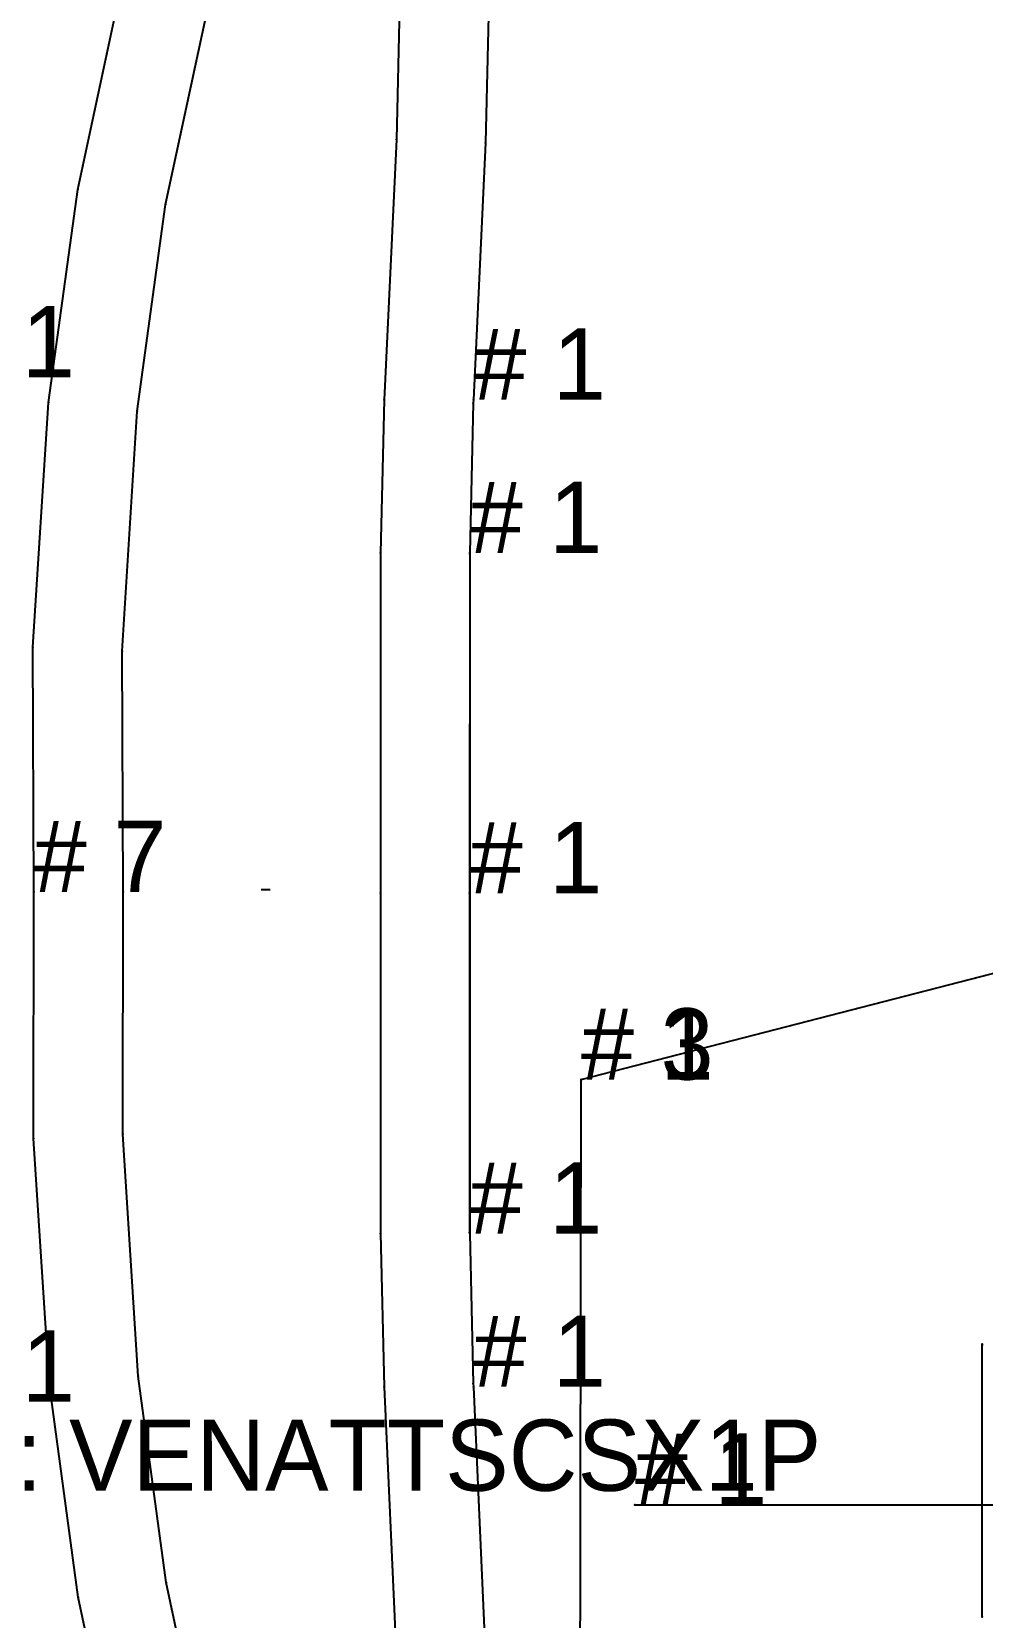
# Model space of a CAD drawing. Extents: x -10 to 11547, y -349 to 304.
# Drawn here: x 6403.1 to 6509.7, y -81.7 to 96.3 of the extents above; entities that cross this region are included whole.
import ezdxf

# ---------------------------------------------------------------- set-up
doc = ezdxf.new("R2010")
doc.units = 0

# ---------------------------------------------------------------- blocks, each defined once
blk = doc.blocks.new('VENATTSCSX1P-S_38')
at = {"layer": '1'}
blk.add_text('Piece Name: VENATTSCSX1P', height=8, dxfattribs=at).set_placement((-48.8, -104.5))
blk = doc.blocks.new('VENATTSCSX1P-S_40')
at = {"layer": '1'}
blk.add_text('Piece Name: VENATTSCSX1P', height=8, dxfattribs=at).set_placement((-48.8, -104.5))
blk = doc.blocks.new('VENATTSCSX1P-S_42')
at = {"layer": '1'}
for s, p in [('# 1', (1.2, 20.4999)), ('# 1', (1.1999, -94.5)), ('Piece Name: VENATTSCSX1P', (-48.8, -104.5))]:
    blk.add_text(s, height=8, dxfattribs=at).set_placement(p)
at = {"layer": '14'}
for p in [(1.2, 20.5), (1.2, -94.5)]:
    blk.add_text('# 1', height=8, dxfattribs=at).set_placement(p)
at = {"layer": '2'}
for p in [(1.2, 20.5), (1.2, 20.4999), (1.1999, -94.5), (1.2, -94.5)]:
    blk.add_text('# 1', height=8, dxfattribs=at).set_placement(p)
blk = doc.blocks.new('VENATTSCSX1P-S_44')
at = {"layer": '1'}
blk.add_text('Piece Name: VENATTSCSX1P', height=8, dxfattribs=at).set_placement((-48.8, -104.5))
blk = doc.blocks.new('VENATTSCSX1P-S_46')
at = {"layer": '1'}
blk.add_text('Piece Name: VENATTSCSX1P', height=8, dxfattribs=at).set_placement((-48.8, -104.5))
blk = doc.blocks.new('VENATTSCSX1P-S_48')
at = {"layer": '1'}
blk.add_text('Piece Name: VENATTSCSX1P', height=8, dxfattribs=at).set_placement((-48.8, -104.5))
blk = doc.blocks.new('VENATTSCSX1P-S_50')
at = {"layer": '1'}
blk.add_text('Piece Name: VENATTSCSX1P', height=8, dxfattribs=at).set_placement((-48.8, -104.5))
blk = doc.blocks.new('VENATTSCSX1P-S_52')
at = {"layer": '1'}
blk.add_text('Piece Name: VENATTSCSX1P', height=8, dxfattribs=at).set_placement((-48.8, -104.5))
blk = doc.blocks.new('VENATTSCSX1P-S_54')
at = {"layer": '1'}
blk.add_text('Piece Name: VENATTSCSX1P', height=8, dxfattribs=at).set_placement((-48.8, -104.5))
blk = doc.blocks.new('VENATTSCSX1P-S_56')
at = {"layer": '1'}
blk.add_text('Piece Name: VENATTSCSX1P', height=8, dxfattribs=at).set_placement((-48.8, -104.5))
blk = doc.blocks.new('VIRGOLACOLLO2P-S_38')
at = {"layer": '1'}
for points in [[(4.9, 111.2266), (4.2937, 84.2447), (2.9145, 55.4), (2.8937, 55.0139), (2.5017, 38.2), (2.5, 38.0836), (2.4999, -0.0002), (2.4999, -0.0002), (2.4999, -38.0839), (2.5017, -38.2), (2.8942, -55.0388), (2.9121, -55.4), (4.1951, -84.1901)], [(-36.4127, -102.5624), (-41.4184, -79.025), (-44.6531, -55.1684), (-46.4357, -27.5448), (-46.399, 0.1484), (-46.399, 0.1484), (-46.5041, 27.6334), (-44.7528, 55.071), (-41.4877, 78.9832), (-36.4072, 102.5917)]]:
    blk.add_lwpolyline(points, dxfattribs=at)
at = {"layer": '14'}
blk.add_lwpolyline([(-26.7, -100.2), (-31.573, -77.3528), (-34.7, -54.2), (-36.433, -27.0462), (-36.3952, 0.165), (-36.502, 27.1581), (-34.8, 54.1), (-31.6417, 77.3053), (-26.7, 100.2), (-24.0227, 109.3029), (-21, 118.3), (-15.3192, 133.6631), (-9.3, 148.9), (-7.6343, 142.6677), (-6.6, 136.3), (-5.5283, 123.7693), (-5.1, 111.2), (-5.7, 84.6), (-7.1, 55.4), (-7.5, 38.2), (-7.5, 0), (-7.5, -38.2), (-7.1, -55.4), (-5.8, -84.5)], dxfattribs=at)
at = {"layer": '2'}
for p in [(-5.7, 84.6), (4.2937, 84.2447), (-7.1, 55.4), (-44.7528, 55.071), (-34.8, 54.1), (2.8937, 55.0139), (-7.5, 38.2), (2.5, 38.0836), (-46.399, 0.1484), (-36.3952, 0.165), (-7.5, 0), (2.4999, -0.0002), (-7.5, -38.2), (2.4999, -38.0839), (-44.6531, -55.1684), (-34.7, -54.2), (2.8942, -55.0388), (-7.1, -55.4)]:
    blk.add_point(p, dxfattribs=at)
at = {"layer": '3'}
for p in [(-41.4877, 78.9832), (-31.6417, 77.3053), (2.9145, 55.4), (2.5017, 38.2), (-46.5041, 27.6334), (-36.502, 27.1581), (-46.399, 0.1484), (2.4999, -0.0002), (-46.4357, -27.5448), (-36.433, -27.0462), (2.5017, -38.2), (2.9121, -55.4), (-31.573, -77.3528), (-41.4184, -79.025)]:
    blk.add_point(p, dxfattribs=at)
at = {"layer": '4'}
for p in [(2.9145, 55.4, 10), (2.5017, 38.2, 10), (-46.399, 0.1484, 10), (2.4999, -0.0002, 10), (2.5017, -38.2, 10), (2.9121, -55.4, 10)]:
    blk.add_point(p, dxfattribs=at)
at = {"layer": '5'}
blk.add_line((-20.8874, 0.4239), (-19.8874, 0.4239), dxfattribs=at)
blk = doc.blocks.new('VIRGOLACOLLO2P-S_40')
at = {"layer": '1'}
for points in [[(4.9, 111.2266), (4.2937, 84.2447), (2.9145, 55.4), (2.8937, 55.0139), (2.5017, 38.2), (2.5, 38.0836), (2.4999, -0.0002), (2.4999, -0.0002), (2.4999, -38.0839), (2.5017, -38.2), (2.8942, -55.0388), (2.9121, -55.4), (4.1951, -84.1901)], [(-36.4127, -102.5624), (-41.4184, -79.025), (-44.6531, -55.1684), (-46.4357, -27.5448), (-46.399, 0.1484), (-46.399, 0.1484), (-46.5041, 27.6334), (-44.7528, 55.071), (-41.4877, 78.9832), (-36.4072, 102.5917)]]:
    blk.add_lwpolyline(points, dxfattribs=at)
at = {"layer": '14'}
blk.add_lwpolyline([(-26.7, -100.2), (-31.573, -77.3528), (-34.7, -54.2), (-36.433, -27.0462), (-36.3952, 0.165), (-36.502, 27.1581), (-34.8, 54.1), (-31.6417, 77.3053), (-26.7, 100.2), (-24.0227, 109.3029), (-21, 118.3), (-15.3192, 133.6631), (-9.3, 148.9), (-7.6343, 142.6677), (-6.6, 136.3), (-5.5283, 123.7693), (-5.1, 111.2), (-5.7, 84.6), (-7.1, 55.4), (-7.5, 38.2), (-7.5, 0), (-7.5, -38.2), (-7.1, -55.4), (-5.8, -84.5)], dxfattribs=at)
at = {"layer": '2'}
for p in [(-5.7, 84.6), (4.2937, 84.2447), (-7.1, 55.4), (-44.7528, 55.071), (-34.8, 54.1), (2.8937, 55.0139), (-7.5, 38.2), (2.5, 38.0836), (-46.399, 0.1484), (-36.3952, 0.165), (-7.5, 0), (2.4999, -0.0002), (-7.5, -38.2), (2.4999, -38.0839), (-44.6531, -55.1684), (-34.7, -54.2), (2.8942, -55.0388), (-7.1, -55.4)]:
    blk.add_point(p, dxfattribs=at)
at = {"layer": '3'}
for p in [(-41.4877, 78.9832), (-31.6417, 77.3053), (2.9145, 55.4), (2.5017, 38.2), (-46.5041, 27.6334), (-36.502, 27.1581), (-46.399, 0.1484), (2.4999, -0.0002), (-46.4357, -27.5448), (-36.433, -27.0462), (2.5017, -38.2), (2.9121, -55.4), (-31.573, -77.3528), (-41.4184, -79.025)]:
    blk.add_point(p, dxfattribs=at)
at = {"layer": '4'}
for p in [(2.9145, 55.4, 10), (2.5017, 38.2, 10), (-46.399, 0.1484, 10), (2.4999, -0.0002, 10), (2.5017, -38.2, 10), (2.9121, -55.4, 10)]:
    blk.add_point(p, dxfattribs=at)
at = {"layer": '5'}
blk.add_line((-20.8874, 0.4239), (-19.8874, 0.4239), dxfattribs=at)
blk = doc.blocks.new('VIRGOLACOLLO2P-S_42')
at = {"layer": '1'}
for points in [[(4.9, 111.227), (4.294, 84.245), (2.915, 55.4), (2.894, 55.014), (2.502, 38.2), (2.5, 38.084), (2.5, 0), (2.5, -0.0001), (2.5, -38.084), (2.502, -38.2), (2.894, -55.039), (2.912, -55.4), (4.195, -84.19)], [(-36.413, -102.562), (-41.418, -79.025), (-44.653, -55.168), (-46.436, -27.545), (-46.399, 0.149), (-46.399, 0.1491), (-46.504, 27.633), (-44.753, 55.071), (-41.488, 78.983), (-36.407, 102.592)]]:
    blk.add_lwpolyline(points, dxfattribs=at)
at = {"layer": '14'}
blk.add_lwpolyline([(-26.7, -100.2), (-31.573, -77.353), (-34.7, -54.2), (-36.433, -27.046), (-36.395, 0.165), (-36.502, 27.158), (-34.8, 54.1), (-31.642, 77.305), (-26.7, 100.2), (-24.023, 109.303), (-21, 118.3), (-15.319, 133.663), (-9.3, 148.9), (-7.634, 142.668), (-6.6, 136.3), (-5.528, 123.769), (-5.1, 111.2), (-5.7, 84.6), (-7.1, 55.4), (-7.5, 38.2), (-7.5, 0), (-7.5, -38.2), (-7.1, -55.4), (-5.8, -84.5)], dxfattribs=at)
at = {"layer": '2'}
for p in [(-5.7, 84.6), (4.294, 84.245), (-7.1, 55.4), (-44.753, 55.071), (-34.8, 54.1), (2.894, 55.014), (-7.5, 38.2), (2.5, 38.084), (-46.399, 0.149), (-36.395, 0.165), (-7.5, 0), (2.5, 0), (-7.5, -38.2), (2.5, -38.084), (-44.653, -55.168), (-34.7, -54.2), (2.894, -55.039), (-7.1, -55.4)]:
    blk.add_point(p, dxfattribs=at)
at = {"layer": '3'}
for p in [(-41.488, 78.983), (-31.642, 77.305), (2.915, 55.4), (2.502, 38.2), (-46.504, 27.633), (-36.502, 27.158), (-46.399, 0.1491), (2.5, -0.0001), (-46.436, -27.545), (-36.433, -27.046), (2.502, -38.2), (2.912, -55.4), (-31.573, -77.353), (-41.418, -79.025)]:
    blk.add_point(p, dxfattribs=at)
at = {"layer": '4'}
for p in [(2.915, 55.4, 10), (2.502, 38.2, 10), (-46.399, 0.1491, 10), (2.5, -0.0001, 10), (2.502, -38.2, 10), (2.912, -55.4, 10)]:
    blk.add_point(p, dxfattribs=at)
at = {"layer": '5'}
blk.add_line((-20.8874, 0.4239), (-19.8874, 0.4239), dxfattribs=at)
at = {"layer": '1'}
for s, p in [('# 1', (2.915, 55.4)), ('# 1', (2.502, 38.2)), ('# 7', (-46.399, 0.1491)), ('# 1', (2.5, -0.0001)), ('# 1', (2.502, -38.2)), ('# 1', (2.912, -55.4))]:
    blk.add_text(s, height=8, dxfattribs=at).set_placement(p)
at = {"layer": '3'}
for s, p in [('# 1', (2.915, 55.4)), ('# 1', (2.502, 38.2)), ('# 7', (-46.399, 0.1491)), ('# 1', (2.5, -0.0001)), ('# 1', (2.502, -38.2)), ('# 1', (2.912, -55.4))]:
    blk.add_text(s, height=8, dxfattribs=at).set_placement(p)
at = {"layer": '4'}
for s, p in [('# 1', (2.915, 55.4)), ('# 1', (2.502, 38.2)), ('# 7', (-46.399, 0.1491)), ('# 1', (2.5, -0.0001)), ('# 1', (2.502, -38.2)), ('# 1', (2.912, -55.4))]:
    blk.add_text(s, height=8, dxfattribs=at).set_placement(p)
blk = doc.blocks.new('VIRGOLACOLLO2P-S_44')
at = {"layer": '1'}
for points in [[(4.9, 111.2266), (4.2937, 84.2447), (2.9145, 55.4), (2.8937, 55.0139), (2.5017, 38.2), (2.5, 38.0836), (2.4999, -0.0002), (2.4999, -0.0002), (2.4999, -38.0839), (2.5017, -38.2), (2.8942, -55.0388), (2.9121, -55.4), (4.1951, -84.1901)], [(-36.4127, -102.5624), (-41.4184, -79.025), (-44.6531, -55.1684), (-46.4357, -27.5448), (-46.399, 0.1484), (-46.399, 0.1484), (-46.5041, 27.6334), (-44.7528, 55.071), (-41.4877, 78.9832), (-36.4072, 102.5917)]]:
    blk.add_lwpolyline(points, dxfattribs=at)
at = {"layer": '14'}
blk.add_lwpolyline([(-26.7, -100.2), (-31.573, -77.3528), (-34.7, -54.2), (-36.433, -27.0462), (-36.3952, 0.165), (-36.502, 27.1581), (-34.8, 54.1), (-31.6417, 77.3053), (-26.7, 100.2), (-24.0227, 109.3029), (-21, 118.3), (-15.3192, 133.6631), (-9.3, 148.9), (-7.6343, 142.6677), (-6.6, 136.3), (-5.5283, 123.7693), (-5.1, 111.2), (-5.7, 84.6), (-7.1, 55.4), (-7.5, 38.2), (-7.5, 0), (-7.5, -38.2), (-7.1, -55.4), (-5.8, -84.5)], dxfattribs=at)
at = {"layer": '2'}
for p in [(-5.7, 84.6), (4.2937, 84.2447), (-7.1, 55.4), (-44.7528, 55.071), (-34.8, 54.1), (2.8937, 55.0139), (-7.5, 38.2), (2.5, 38.0836), (-46.399, 0.1484), (-36.3952, 0.165), (-7.5, 0), (2.4999, -0.0002), (-7.5, -38.2), (2.4999, -38.0839), (-44.6531, -55.1684), (-34.7, -54.2), (2.8942, -55.0388), (-7.1, -55.4)]:
    blk.add_point(p, dxfattribs=at)
at = {"layer": '3'}
for p in [(-41.4877, 78.9832), (-31.6417, 77.3053), (2.9145, 55.4), (2.5017, 38.2), (-46.5041, 27.6334), (-36.502, 27.1581), (-46.399, 0.1484), (2.4999, -0.0002), (-46.4357, -27.5448), (-36.433, -27.0462), (2.5017, -38.2), (2.9121, -55.4), (-31.573, -77.3528), (-41.4184, -79.025)]:
    blk.add_point(p, dxfattribs=at)
at = {"layer": '4'}
for p in [(2.9145, 55.4, 10), (2.5017, 38.2, 10), (-46.399, 0.1484, 10), (2.4999, -0.0002, 10), (2.5017, -38.2, 10), (2.9121, -55.4, 10)]:
    blk.add_point(p, dxfattribs=at)
at = {"layer": '5'}
blk.add_line((-20.8874, 0.4239), (-19.8874, 0.4239), dxfattribs=at)
blk = doc.blocks.new('VIRGOLACOLLO2P-S_46')
at = {"layer": '1'}
for points in [[(4.9, 111.2266), (4.2937, 84.2447), (2.9145, 55.4), (2.8937, 55.0139), (2.5017, 38.2), (2.5, 38.0836), (2.4999, -0.0002), (2.4999, -0.0002), (2.4999, -38.0839), (2.5017, -38.2), (2.8942, -55.0388), (2.9121, -55.4), (4.1951, -84.1901)], [(-36.4127, -102.5624), (-41.4184, -79.025), (-44.6531, -55.1684), (-46.4357, -27.5448), (-46.399, 0.1484), (-46.399, 0.1484), (-46.5041, 27.6334), (-44.7528, 55.071), (-41.4877, 78.9832), (-36.4072, 102.5917)]]:
    blk.add_lwpolyline(points, dxfattribs=at)
at = {"layer": '14'}
blk.add_lwpolyline([(-26.7, -100.2), (-31.573, -77.3528), (-34.7, -54.2), (-36.433, -27.0462), (-36.3952, 0.165), (-36.502, 27.1581), (-34.8, 54.1), (-31.6417, 77.3053), (-26.7, 100.2), (-24.0227, 109.3029), (-21, 118.3), (-15.3192, 133.6631), (-9.3, 148.9), (-7.6343, 142.6677), (-6.6, 136.3), (-5.5283, 123.7693), (-5.1, 111.2), (-5.7, 84.6), (-7.1, 55.4), (-7.5, 38.2), (-7.5, 0), (-7.5, -38.2), (-7.1, -55.4), (-5.8, -84.5)], dxfattribs=at)
at = {"layer": '2'}
for p in [(-5.7, 84.6), (4.2937, 84.2447), (-7.1, 55.4), (-44.7528, 55.071), (-34.8, 54.1), (2.8937, 55.0139), (-7.5, 38.2), (2.5, 38.0836), (-46.399, 0.1484), (-36.3952, 0.165), (-7.5, 0), (2.4999, -0.0002), (-7.5, -38.2), (2.4999, -38.0839), (-44.6531, -55.1684), (-34.7, -54.2), (2.8942, -55.0388), (-7.1, -55.4)]:
    blk.add_point(p, dxfattribs=at)
at = {"layer": '3'}
for p in [(-41.4877, 78.9832), (-31.6417, 77.3053), (2.9145, 55.4), (2.5017, 38.2), (-46.5041, 27.6334), (-36.502, 27.1581), (-46.399, 0.1484), (2.4999, -0.0002), (-46.4357, -27.5448), (-36.433, -27.0462), (2.5017, -38.2), (2.9121, -55.4), (-31.573, -77.3528), (-41.4184, -79.025)]:
    blk.add_point(p, dxfattribs=at)
at = {"layer": '4'}
for p in [(2.9145, 55.4, 10), (2.5017, 38.2, 10), (-46.399, 0.1484, 10), (2.4999, -0.0002, 10), (2.5017, -38.2, 10), (2.9121, -55.4, 10)]:
    blk.add_point(p, dxfattribs=at)
at = {"layer": '5'}
blk.add_line((-20.8874, 0.4239), (-19.8874, 0.4239), dxfattribs=at)
blk = doc.blocks.new('VIRGOLACOLLO2P-S_48')
at = {"layer": '1'}
for points in [[(4.9, 111.2266), (4.2937, 84.2447), (2.9145, 55.4), (2.8937, 55.0139), (2.5017, 38.2), (2.5, 38.0836), (2.4999, -0.0002), (2.4999, -0.0002), (2.4999, -38.0839), (2.5017, -38.2), (2.8942, -55.0388), (2.9121, -55.4), (4.1951, -84.1901)], [(-36.4127, -102.5624), (-41.4184, -79.025), (-44.6531, -55.1684), (-46.4357, -27.5448), (-46.399, 0.1484), (-46.399, 0.1484), (-46.5041, 27.6334), (-44.7528, 55.071), (-41.4877, 78.9832), (-36.4072, 102.5917)]]:
    blk.add_lwpolyline(points, dxfattribs=at)
at = {"layer": '14'}
blk.add_lwpolyline([(-26.7, -100.2), (-31.573, -77.3528), (-34.7, -54.2), (-36.433, -27.0462), (-36.3952, 0.165), (-36.502, 27.1581), (-34.8, 54.1), (-31.6417, 77.3053), (-26.7, 100.2), (-24.0227, 109.3029), (-21, 118.3), (-15.3192, 133.6631), (-9.3, 148.9), (-7.6343, 142.6677), (-6.6, 136.3), (-5.5283, 123.7693), (-5.1, 111.2), (-5.7, 84.6), (-7.1, 55.4), (-7.5, 38.2), (-7.5, 0), (-7.5, -38.2), (-7.1, -55.4), (-5.8, -84.5)], dxfattribs=at)
at = {"layer": '2'}
for p in [(-5.7, 84.6), (4.2937, 84.2447), (-7.1, 55.4), (-44.7528, 55.071), (-34.8, 54.1), (2.8937, 55.0139), (-7.5, 38.2), (2.5, 38.0836), (-46.399, 0.1484), (-36.3952, 0.165), (-7.5, 0), (2.4999, -0.0002), (-7.5, -38.2), (2.4999, -38.0839), (-44.6531, -55.1684), (-34.7, -54.2), (2.8942, -55.0388), (-7.1, -55.4)]:
    blk.add_point(p, dxfattribs=at)
at = {"layer": '3'}
for p in [(-41.4877, 78.9832), (-31.6417, 77.3053), (2.9145, 55.4), (2.5017, 38.2), (-46.5041, 27.6334), (-36.502, 27.1581), (-46.399, 0.1484), (2.4999, -0.0002), (-46.4357, -27.5448), (-36.433, -27.0462), (2.5017, -38.2), (2.9121, -55.4), (-31.573, -77.3528), (-41.4184, -79.025)]:
    blk.add_point(p, dxfattribs=at)
at = {"layer": '4'}
for p in [(2.9145, 55.4, 10), (2.5017, 38.2, 10), (-46.399, 0.1484, 10), (2.4999, -0.0002, 10), (2.5017, -38.2, 10), (2.9121, -55.4, 10)]:
    blk.add_point(p, dxfattribs=at)
at = {"layer": '5'}
blk.add_line((-20.8874, 0.4239), (-19.8874, 0.4239), dxfattribs=at)
blk = doc.blocks.new('VIRGOLACOLLO2P-S_50')
at = {"layer": '1'}
for points in [[(4.9, 111.2266), (4.2937, 84.2447), (2.9145, 55.4), (2.8937, 55.0139), (2.5017, 38.2), (2.5, 38.0836), (2.4999, -0.0002), (2.4999, -0.0002), (2.4999, -38.0839), (2.5017, -38.2), (2.8942, -55.0388), (2.9121, -55.4), (4.1951, -84.1901)], [(-36.4127, -102.5624), (-41.4184, -79.025), (-44.6531, -55.1684), (-46.4357, -27.5448), (-46.399, 0.1484), (-46.399, 0.1484), (-46.5041, 27.6334), (-44.7528, 55.071), (-41.4877, 78.9832), (-36.4072, 102.5917)]]:
    blk.add_lwpolyline(points, dxfattribs=at)
at = {"layer": '14'}
blk.add_lwpolyline([(-26.7, -100.2), (-31.573, -77.3528), (-34.7, -54.2), (-36.433, -27.0462), (-36.3952, 0.165), (-36.502, 27.1581), (-34.8, 54.1), (-31.6417, 77.3053), (-26.7, 100.2), (-24.0227, 109.3029), (-21, 118.3), (-15.3192, 133.6631), (-9.3, 148.9), (-7.6343, 142.6677), (-6.6, 136.3), (-5.5283, 123.7693), (-5.1, 111.2), (-5.7, 84.6), (-7.1, 55.4), (-7.5, 38.2), (-7.5, 0), (-7.5, -38.2), (-7.1, -55.4), (-5.8, -84.5)], dxfattribs=at)
at = {"layer": '2'}
for p in [(-5.7, 84.6), (4.2937, 84.2447), (-7.1, 55.4), (-44.7528, 55.071), (-34.8, 54.1), (2.8937, 55.0139), (-7.5, 38.2), (2.5, 38.0836), (-46.399, 0.1484), (-36.3952, 0.165), (-7.5, 0), (2.4999, -0.0002), (-7.5, -38.2), (2.4999, -38.0839), (-44.6531, -55.1684), (-34.7, -54.2), (2.8942, -55.0388), (-7.1, -55.4)]:
    blk.add_point(p, dxfattribs=at)
at = {"layer": '3'}
for p in [(-41.4877, 78.9832), (-31.6417, 77.3053), (2.9145, 55.4), (2.5017, 38.2), (-46.5041, 27.6334), (-36.502, 27.1581), (-46.399, 0.1484), (2.4999, -0.0002), (-46.4357, -27.5448), (-36.433, -27.0462), (2.5017, -38.2), (2.9121, -55.4), (-31.573, -77.3528), (-41.4184, -79.025)]:
    blk.add_point(p, dxfattribs=at)
at = {"layer": '4'}
for p in [(2.9145, 55.4, 10), (2.5017, 38.2, 10), (-46.399, 0.1484, 10), (2.4999, -0.0002, 10), (2.5017, -38.2, 10), (2.9121, -55.4, 10)]:
    blk.add_point(p, dxfattribs=at)
at = {"layer": '5'}
blk.add_line((-20.8874, 0.4239), (-19.8874, 0.4239), dxfattribs=at)
blk = doc.blocks.new('VIRGOLACOLLO2P-S_52')
at = {"layer": '1'}
for points in [[(4.9, 111.2266), (4.2937, 84.2447), (2.9145, 55.4), (2.8937, 55.0139), (2.5017, 38.2), (2.5, 38.0836), (2.4999, -0.0002), (2.4999, -0.0002), (2.4999, -38.0839), (2.5017, -38.2), (2.8942, -55.0388), (2.9121, -55.4), (4.1951, -84.1901)], [(-36.4127, -102.5624), (-41.4184, -79.025), (-44.6531, -55.1684), (-46.4357, -27.5448), (-46.399, 0.1484), (-46.399, 0.1484), (-46.5041, 27.6334), (-44.7528, 55.071), (-41.4877, 78.9832), (-36.4072, 102.5917)]]:
    blk.add_lwpolyline(points, dxfattribs=at)
at = {"layer": '14'}
blk.add_lwpolyline([(-26.7, -100.2), (-31.573, -77.3528), (-34.7, -54.2), (-36.433, -27.0462), (-36.3952, 0.165), (-36.502, 27.1581), (-34.8, 54.1), (-31.6417, 77.3053), (-26.7, 100.2), (-24.0227, 109.3029), (-21, 118.3), (-15.3192, 133.6631), (-9.3, 148.9), (-7.6343, 142.6677), (-6.6, 136.3), (-5.5283, 123.7693), (-5.1, 111.2), (-5.7, 84.6), (-7.1, 55.4), (-7.5, 38.2), (-7.5, 0), (-7.5, -38.2), (-7.1, -55.4), (-5.8, -84.5)], dxfattribs=at)
at = {"layer": '2'}
for p in [(-5.7, 84.6), (4.2937, 84.2447), (-7.1, 55.4), (-44.7528, 55.071), (-34.8, 54.1), (2.8937, 55.0139), (-7.5, 38.2), (2.5, 38.0836), (-46.399, 0.1484), (-36.3952, 0.165), (-7.5, 0), (2.4999, -0.0002), (-7.5, -38.2), (2.4999, -38.0839), (-44.6531, -55.1684), (-34.7, -54.2), (2.8942, -55.0388), (-7.1, -55.4)]:
    blk.add_point(p, dxfattribs=at)
at = {"layer": '3'}
for p in [(-41.4877, 78.9832), (-31.6417, 77.3053), (2.9145, 55.4), (2.5017, 38.2), (-46.5041, 27.6334), (-36.502, 27.1581), (-46.399, 0.1484), (2.4999, -0.0002), (-46.4357, -27.5448), (-36.433, -27.0462), (2.5017, -38.2), (2.9121, -55.4), (-31.573, -77.3528), (-41.4184, -79.025)]:
    blk.add_point(p, dxfattribs=at)
at = {"layer": '4'}
for p in [(2.9145, 55.4, 10), (2.5017, 38.2, 10), (-46.399, 0.1484, 10), (2.4999, -0.0002, 10), (2.5017, -38.2, 10), (2.9121, -55.4, 10)]:
    blk.add_point(p, dxfattribs=at)
at = {"layer": '5'}
blk.add_line((-20.8874, 0.4239), (-19.8874, 0.4239), dxfattribs=at)
blk = doc.blocks.new('VIRGOLACOLLO2P-S_54')
at = {"layer": '1'}
for points in [[(4.9, 111.2266), (4.2937, 84.2447), (2.9145, 55.4), (2.8937, 55.0139), (2.5017, 38.2), (2.5, 38.0836), (2.4999, -0.0002), (2.4999, -0.0002), (2.4999, -38.0839), (2.5017, -38.2), (2.8942, -55.0388), (2.9121, -55.4), (4.1951, -84.1901)], [(-36.4127, -102.5624), (-41.4184, -79.025), (-44.6531, -55.1684), (-46.4357, -27.5448), (-46.399, 0.1484), (-46.399, 0.1484), (-46.5041, 27.6334), (-44.7528, 55.071), (-41.4877, 78.9832), (-36.4072, 102.5917)]]:
    blk.add_lwpolyline(points, dxfattribs=at)
at = {"layer": '14'}
blk.add_lwpolyline([(-26.7, -100.2), (-31.573, -77.3528), (-34.7, -54.2), (-36.433, -27.0462), (-36.3952, 0.165), (-36.502, 27.1581), (-34.8, 54.1), (-31.6417, 77.3053), (-26.7, 100.2), (-24.0227, 109.3029), (-21, 118.3), (-15.3192, 133.6631), (-9.3, 148.9), (-7.6343, 142.6677), (-6.6, 136.3), (-5.5283, 123.7693), (-5.1, 111.2), (-5.7, 84.6), (-7.1, 55.4), (-7.5, 38.2), (-7.5, 0), (-7.5, -38.2), (-7.1, -55.4), (-5.8, -84.5)], dxfattribs=at)
at = {"layer": '2'}
for p in [(-5.7, 84.6), (4.2937, 84.2447), (-7.1, 55.4), (-44.7528, 55.071), (-34.8, 54.1), (2.8937, 55.0139), (-7.5, 38.2), (2.5, 38.0836), (-46.399, 0.1484), (-36.3952, 0.165), (-7.5, 0), (2.4999, -0.0002), (-7.5, -38.2), (2.4999, -38.0839), (-44.6531, -55.1684), (-34.7, -54.2), (2.8942, -55.0388), (-7.1, -55.4)]:
    blk.add_point(p, dxfattribs=at)
at = {"layer": '3'}
for p in [(-41.4877, 78.9832), (-31.6417, 77.3053), (2.9145, 55.4), (2.5017, 38.2), (-46.5041, 27.6334), (-36.502, 27.1581), (-46.399, 0.1484), (2.4999, -0.0002), (-46.4357, -27.5448), (-36.433, -27.0462), (2.5017, -38.2), (2.9121, -55.4), (-31.573, -77.3528), (-41.4184, -79.025)]:
    blk.add_point(p, dxfattribs=at)
at = {"layer": '4'}
for p in [(2.9145, 55.4, 10), (2.5017, 38.2, 10), (-46.399, 0.1484, 10), (2.4999, -0.0002, 10), (2.5017, -38.2, 10), (2.9121, -55.4, 10)]:
    blk.add_point(p, dxfattribs=at)
at = {"layer": '5'}
blk.add_line((-20.8874, 0.4239), (-19.8874, 0.4239), dxfattribs=at)
blk = doc.blocks.new('VIRGOLACOLLO2P-S_56')
at = {"layer": '1'}
for points in [[(4.9, 111.2266), (4.2937, 84.2447), (2.9145, 55.4), (2.8937, 55.0139), (2.5017, 38.2), (2.5, 38.0836), (2.4999, -0.0002), (2.4999, -0.0002), (2.4999, -38.0839), (2.5017, -38.2), (2.8942, -55.0388), (2.9121, -55.4), (4.1951, -84.1901)], [(-36.4127, -102.5624), (-41.4184, -79.025), (-44.6531, -55.1684), (-46.4357, -27.5448), (-46.399, 0.1484), (-46.399, 0.1484), (-46.5041, 27.6334), (-44.7528, 55.071), (-41.4877, 78.9832), (-36.4072, 102.5917)]]:
    blk.add_lwpolyline(points, dxfattribs=at)
at = {"layer": '14'}
blk.add_lwpolyline([(-26.7, -100.2), (-31.573, -77.3528), (-34.7, -54.2), (-36.433, -27.0462), (-36.3952, 0.165), (-36.502, 27.1581), (-34.8, 54.1), (-31.6417, 77.3053), (-26.7, 100.2), (-24.0227, 109.3029), (-21, 118.3), (-15.3192, 133.6631), (-9.3, 148.9), (-7.6343, 142.6677), (-6.6, 136.3), (-5.5283, 123.7693), (-5.1, 111.2), (-5.7, 84.6), (-7.1, 55.4), (-7.5, 38.2), (-7.5, 0), (-7.5, -38.2), (-7.1, -55.4), (-5.8, -84.5)], dxfattribs=at)
at = {"layer": '2'}
for p in [(-5.7, 84.6), (4.2937, 84.2447), (-7.1, 55.4), (-44.7528, 55.071), (-34.8, 54.1), (2.8937, 55.0139), (-7.5, 38.2), (2.5, 38.0836), (-46.399, 0.1484), (-36.3952, 0.165), (-7.5, 0), (2.4999, -0.0002), (-7.5, -38.2), (2.4999, -38.0839), (-44.6531, -55.1684), (-34.7, -54.2), (2.8942, -55.0388), (-7.1, -55.4)]:
    blk.add_point(p, dxfattribs=at)
at = {"layer": '3'}
for p in [(-41.4877, 78.9832), (-31.6417, 77.3053), (2.9145, 55.4), (2.5017, 38.2), (-46.5041, 27.6334), (-36.502, 27.1581), (-46.399, 0.1484), (2.4999, -0.0002), (-46.4357, -27.5448), (-36.433, -27.0462), (2.5017, -38.2), (2.9121, -55.4), (-31.573, -77.3528), (-41.4184, -79.025)]:
    blk.add_point(p, dxfattribs=at)
at = {"layer": '4'}
for p in [(2.9145, 55.4, 10), (2.5017, 38.2, 10), (-46.399, 0.1484, 10), (2.4999, -0.0002, 10), (2.5017, -38.2, 10), (2.9121, -55.4, 10)]:
    blk.add_point(p, dxfattribs=at)
at = {"layer": '5'}
blk.add_line((-20.8874, 0.4239), (-19.8874, 0.4239), dxfattribs=at)
blk = doc.blocks.new('DIMAOCCHDVSX-S_38')
at = {"layer": '1'}
blk.add_lwpolyline([(159.1143, 60.8001), (153.2125, 16.48), (143.3, 17.8), (143.2, -14.9), (92.1266, -24.3317), (40.5, -30), (-15.8899, -32.2015), (-72.3, -30.6), (-138.3, -26.4), (-163.5935, -25.5503), (-188.9, -25.3), (-188.8, 47.6), (286.3, 170.1), (318.8643, 106.5746), (312.7696, 105.0386), (306.6749, 103.5025), (257.8937, 90.7253), (232.6323, 83.618)], close=True, dxfattribs=at)
at = {"layer": '13'}
blk.add_point((-143.8, 17.9), dxfattribs=at)
at = {"layer": '14'}
blk.add_lwpolyline([(150.0313, 68.3486), (146.6656, 43.0743), (143.2999, 17.8), (143.25, 1.45), (143.2, -14.9), (108.1487, -21.724), (72.8167, -26.9005), (39.1052, -30.1945), (5.2725, -31.8215), (-19.4177, -32.1901), (-44.1084, -31.8762), (-66.4663, -30.9415), (-88.785, -29.3257), (-138.3, -26.4), (-163.5951, -25.6165), (-188.9, -25.3), (-188.8, 47.6), (276.3745, 167.5408), (304.231, 113.1993), (266.9087, 103.5872), (229.7936, 93.2066)], close=True, dxfattribs=at)
at = {"layer": '2'}
for p in [(-188.8, 47.6), (-188.8, 47.6), (-143.8, 17.8), (-182.7738, -0.1108), (-143.8, -12.7)]:
    blk.add_point(p, dxfattribs=at)
at = {"layer": '8'}
for points in [[(-143.8, -12.7), (-143.8, 17.8)], [(-182.7738, -0.1108), (-3.7777, -0.1108)]]:
    blk.add_lwpolyline(points, dxfattribs=at)
blk = doc.blocks.new('DIMAOCCHDVSX-S_40')
at = {"layer": '1'}
blk.add_lwpolyline([(159.1143, 60.8001), (153.2125, 16.48), (143.3, 17.8), (143.2, -14.9), (92.1266, -24.3317), (40.5, -30), (-15.8899, -32.2015), (-72.3, -30.6), (-138.3, -26.4), (-163.5935, -25.5503), (-188.9, -25.3), (-188.8, 47.6), (286.3, 170.1), (318.8643, 106.5746), (312.7696, 105.0386), (306.6749, 103.5025), (257.8937, 90.7253), (232.6323, 83.618)], close=True, dxfattribs=at)
at = {"layer": '13'}
blk.add_point((-143.8, 17.9), dxfattribs=at)
at = {"layer": '14'}
blk.add_lwpolyline([(150.0313, 68.3486), (146.6656, 43.0743), (143.2999, 17.8), (143.25, 1.45), (143.2, -14.9), (108.1487, -21.724), (72.8167, -26.9005), (39.1052, -30.1945), (5.2725, -31.8215), (-19.4177, -32.1901), (-44.1084, -31.8762), (-66.4663, -30.9415), (-88.785, -29.3257), (-138.3, -26.4), (-163.5951, -25.6165), (-188.9, -25.3), (-188.8, 47.6), (276.3745, 167.5408), (304.231, 113.1993), (266.9087, 103.5872), (229.7936, 93.2066)], close=True, dxfattribs=at)
at = {"layer": '2'}
for p in [(-188.8, 47.6), (-188.8, 47.6), (-143.8, 17.8), (-182.7738, -0.1108), (-143.8, -12.7)]:
    blk.add_point(p, dxfattribs=at)
at = {"layer": '8'}
for points in [[(-143.8, -12.7), (-143.8, 17.8)], [(-182.7738, -0.1108), (-3.7777, -0.1108)]]:
    blk.add_lwpolyline(points, dxfattribs=at)
blk = doc.blocks.new('DIMAOCCHDVSX-S_42')
at = {"layer": '1'}
blk.add_lwpolyline([(159.114, 60.8), (153.213, 16.48), (143.3, 17.8), (143.1999, -14.9), (92.127, -24.332), (40.5, -30), (-15.89, -32.202), (-72.3, -30.6), (-138.3, -26.4), (-163.594, -25.55), (-188.9, -25.2999), (-188.7999, 47.6), (286.3, 170.1), (318.864, 106.575), (312.77, 105.039), (306.675, 103.503), (257.894, 90.725), (232.632, 83.618)], close=True, dxfattribs=at)
at = {"layer": '13'}
blk.add_point((-143.8, 17.9), dxfattribs=at)
at = {"layer": '14'}
blk.add_lwpolyline([(150.031, 68.349), (146.666, 43.074), (143.3, 17.8), (143.25, 1.45), (143.2, -14.9), (108.149, -21.724), (72.817, -26.901), (39.105, -30.194), (5.272, -31.822), (-19.418, -32.19), (-44.108, -31.876), (-66.466, -30.942), (-88.785, -29.326), (-138.3, -26.4), (-163.595, -25.616), (-188.9, -25.3), (-188.8, 47.6), (276.375, 167.541), (304.231, 113.199), (266.909, 103.587), (229.794, 93.207)], close=True, dxfattribs=at)
at = {"layer": '2'}
for p in [(-188.8, 47.6), (-188.7999, 47.6), (-143.8, 17.8), (-182.774, -0.111), (-143.8, -12.7)]:
    blk.add_point(p, dxfattribs=at)
at = {"layer": '8'}
for points in [[(-143.8, -12.7), (-143.8, 17.8)], [(-182.774, -0.111), (-3.778, -0.111)]]:
    blk.add_lwpolyline(points, dxfattribs=at)
at = {"layer": '1'}
blk.add_text('# 3', height=8, dxfattribs=at).set_placement((-188.7999, 47.6))
at = {"layer": '14'}
blk.add_text('# 1', height=8, dxfattribs=at).set_placement((-188.8, 47.6))
at = {"layer": '2'}
for s, p in [('# 1', (-188.8, 47.6)), ('# 3', (-188.7999, 47.6)), ('# 1', (-182.774, -0.111))]:
    blk.add_text(s, height=8, dxfattribs=at).set_placement(p)
at = {"layer": '8'}
blk.add_text('# 1', height=8, dxfattribs=at).set_placement((-182.774, -0.111))
blk = doc.blocks.new('DIMAOCCHDVSX-S_44')
at = {"layer": '1'}
blk.add_lwpolyline([(159.1143, 60.8001), (153.2125, 16.48), (143.3, 17.8), (143.2, -14.9), (92.1266, -24.3317), (40.5, -30), (-15.8899, -32.2015), (-72.3, -30.6), (-138.3, -26.4), (-163.5935, -25.5503), (-188.9, -25.3), (-188.8, 47.6), (286.3, 170.1), (318.8643, 106.5746), (312.7696, 105.0386), (306.6749, 103.5025), (257.8937, 90.7253), (232.6323, 83.618)], close=True, dxfattribs=at)
at = {"layer": '13'}
blk.add_point((-143.8, 17.9), dxfattribs=at)
at = {"layer": '14'}
blk.add_lwpolyline([(150.0313, 68.3486), (146.6656, 43.0743), (143.2999, 17.8), (143.25, 1.45), (143.2, -14.9), (108.1487, -21.724), (72.8167, -26.9005), (39.1052, -30.1945), (5.2725, -31.8215), (-19.4177, -32.1901), (-44.1084, -31.8762), (-66.4663, -30.9415), (-88.785, -29.3257), (-138.3, -26.4), (-163.5951, -25.6165), (-188.9, -25.3), (-188.8, 47.6), (276.3745, 167.5408), (304.231, 113.1993), (266.9087, 103.5872), (229.7936, 93.2066)], close=True, dxfattribs=at)
at = {"layer": '2'}
for p in [(-188.8, 47.6), (-188.8, 47.6), (-143.8, 17.8), (-182.7738, -0.1108), (-143.8, -12.7)]:
    blk.add_point(p, dxfattribs=at)
at = {"layer": '8'}
for points in [[(-143.8, -12.7), (-143.8, 17.8)], [(-182.7738, -0.1108), (-3.7777, -0.1108)]]:
    blk.add_lwpolyline(points, dxfattribs=at)
blk = doc.blocks.new('DIMAOCCHDVSX-S_46')
at = {"layer": '1'}
blk.add_lwpolyline([(159.1143, 60.8001), (153.2125, 16.48), (143.3, 17.8), (143.2, -14.9), (92.1266, -24.3317), (40.5, -30), (-15.8899, -32.2015), (-72.3, -30.6), (-138.3, -26.4), (-163.5935, -25.5503), (-188.9, -25.3), (-188.8, 47.6), (286.3, 170.1), (318.8643, 106.5746), (312.7696, 105.0386), (306.6749, 103.5025), (257.8937, 90.7253), (232.6323, 83.618)], close=True, dxfattribs=at)
at = {"layer": '13'}
blk.add_point((-143.8, 17.9), dxfattribs=at)
at = {"layer": '14'}
blk.add_lwpolyline([(150.0313, 68.3486), (146.6656, 43.0743), (143.2999, 17.8), (143.25, 1.45), (143.2, -14.9), (108.1487, -21.724), (72.8167, -26.9005), (39.1052, -30.1945), (5.2725, -31.8215), (-19.4177, -32.1901), (-44.1084, -31.8762), (-66.4663, -30.9415), (-88.785, -29.3257), (-138.3, -26.4), (-163.5951, -25.6165), (-188.9, -25.3), (-188.8, 47.6), (276.3745, 167.5408), (304.231, 113.1993), (266.9087, 103.5872), (229.7936, 93.2066)], close=True, dxfattribs=at)
at = {"layer": '2'}
for p in [(-188.8, 47.6), (-188.8, 47.6), (-143.8, 17.8), (-182.7738, -0.1108), (-143.8, -12.7)]:
    blk.add_point(p, dxfattribs=at)
at = {"layer": '8'}
for points in [[(-143.8, -12.7), (-143.8, 17.8)], [(-182.7738, -0.1108), (-3.7777, -0.1108)]]:
    blk.add_lwpolyline(points, dxfattribs=at)
blk = doc.blocks.new('DIMAOCCHDVSX-S_48')
at = {"layer": '1'}
blk.add_lwpolyline([(159.1143, 60.8001), (153.2125, 16.48), (143.3, 17.8), (143.2, -14.9), (92.1266, -24.3317), (40.5, -30), (-15.8899, -32.2015), (-72.3, -30.6), (-138.3, -26.4), (-163.5935, -25.5503), (-188.9, -25.3), (-188.8, 47.6), (286.3, 170.1), (318.8643, 106.5746), (312.7696, 105.0386), (306.6749, 103.5025), (257.8937, 90.7253), (232.6323, 83.618)], close=True, dxfattribs=at)
at = {"layer": '13'}
blk.add_point((-143.8, 17.9), dxfattribs=at)
at = {"layer": '14'}
blk.add_lwpolyline([(150.0313, 68.3486), (146.6656, 43.0743), (143.2999, 17.8), (143.25, 1.45), (143.2, -14.9), (108.1487, -21.724), (72.8167, -26.9005), (39.1052, -30.1945), (5.2725, -31.8215), (-19.4177, -32.1901), (-44.1084, -31.8762), (-66.4663, -30.9415), (-88.785, -29.3257), (-138.3, -26.4), (-163.5951, -25.6165), (-188.9, -25.3), (-188.8, 47.6), (276.3745, 167.5408), (304.231, 113.1993), (266.9087, 103.5872), (229.7936, 93.2066)], close=True, dxfattribs=at)
at = {"layer": '2'}
for p in [(-188.8, 47.6), (-188.8, 47.6), (-143.8, 17.8), (-182.7738, -0.1108), (-143.8, -12.7)]:
    blk.add_point(p, dxfattribs=at)
at = {"layer": '8'}
for points in [[(-143.8, -12.7), (-143.8, 17.8)], [(-182.7738, -0.1108), (-3.7777, -0.1108)]]:
    blk.add_lwpolyline(points, dxfattribs=at)
blk = doc.blocks.new('DIMAOCCHDVSX-S_50')
at = {"layer": '1'}
blk.add_lwpolyline([(159.1143, 60.8001), (153.2125, 16.48), (143.3, 17.8), (143.2, -14.9), (92.1266, -24.3317), (40.5, -30), (-15.8899, -32.2015), (-72.3, -30.6), (-138.3, -26.4), (-163.5935, -25.5503), (-188.9, -25.3), (-188.8, 47.6), (286.3, 170.1), (318.8643, 106.5746), (312.7696, 105.0386), (306.6749, 103.5025), (257.8937, 90.7253), (232.6323, 83.618)], close=True, dxfattribs=at)
at = {"layer": '13'}
blk.add_point((-143.8, 17.9), dxfattribs=at)
at = {"layer": '14'}
blk.add_lwpolyline([(150.0313, 68.3486), (146.6656, 43.0743), (143.2999, 17.8), (143.25, 1.45), (143.2, -14.9), (108.1487, -21.724), (72.8167, -26.9005), (39.1052, -30.1945), (5.2725, -31.8215), (-19.4177, -32.1901), (-44.1084, -31.8762), (-66.4663, -30.9415), (-88.785, -29.3257), (-138.3, -26.4), (-163.5951, -25.6165), (-188.9, -25.3), (-188.8, 47.6), (276.3745, 167.5408), (304.231, 113.1993), (266.9087, 103.5872), (229.7936, 93.2066)], close=True, dxfattribs=at)
at = {"layer": '2'}
for p in [(-188.8, 47.6), (-188.8, 47.6), (-143.8, 17.8), (-182.7738, -0.1108), (-143.8, -12.7)]:
    blk.add_point(p, dxfattribs=at)
at = {"layer": '8'}
for points in [[(-143.8, -12.7), (-143.8, 17.8)], [(-182.7738, -0.1108), (-3.7777, -0.1108)]]:
    blk.add_lwpolyline(points, dxfattribs=at)
blk = doc.blocks.new('DIMAOCCHDVSX-S_52')
at = {"layer": '1'}
blk.add_lwpolyline([(159.1143, 60.8001), (153.2125, 16.48), (143.3, 17.8), (143.2, -14.9), (92.1266, -24.3317), (40.5, -30), (-15.8899, -32.2015), (-72.3, -30.6), (-138.3, -26.4), (-163.5935, -25.5503), (-188.9, -25.3), (-188.8, 47.6), (286.3, 170.1), (318.8643, 106.5746), (312.7696, 105.0386), (306.6749, 103.5025), (257.8937, 90.7253), (232.6323, 83.618)], close=True, dxfattribs=at)
at = {"layer": '13'}
blk.add_point((-143.8, 17.9), dxfattribs=at)
at = {"layer": '14'}
blk.add_lwpolyline([(150.0313, 68.3486), (146.6656, 43.0743), (143.2999, 17.8), (143.25, 1.45), (143.2, -14.9), (108.1487, -21.724), (72.8167, -26.9005), (39.1052, -30.1945), (5.2725, -31.8215), (-19.4177, -32.1901), (-44.1084, -31.8762), (-66.4663, -30.9415), (-88.785, -29.3257), (-138.3, -26.4), (-163.5951, -25.6165), (-188.9, -25.3), (-188.8, 47.6), (276.3745, 167.5408), (304.231, 113.1993), (266.9087, 103.5872), (229.7936, 93.2066)], close=True, dxfattribs=at)
at = {"layer": '2'}
for p in [(-188.8, 47.6), (-188.8, 47.6), (-143.8, 17.8), (-182.7738, -0.1108), (-143.8, -12.7)]:
    blk.add_point(p, dxfattribs=at)
at = {"layer": '8'}
for points in [[(-143.8, -12.7), (-143.8, 17.8)], [(-182.7738, -0.1108), (-3.7777, -0.1108)]]:
    blk.add_lwpolyline(points, dxfattribs=at)
blk = doc.blocks.new('DIMAOCCHDVSX-S_54')
at = {"layer": '1'}
blk.add_lwpolyline([(159.1143, 60.8001), (153.2125, 16.48), (143.3, 17.8), (143.2, -14.9), (92.1266, -24.3317), (40.5, -30), (-15.8899, -32.2015), (-72.3, -30.6), (-138.3, -26.4), (-163.5935, -25.5503), (-188.9, -25.3), (-188.8, 47.6), (286.3, 170.1), (318.8643, 106.5746), (312.7696, 105.0386), (306.6749, 103.5025), (257.8937, 90.7253), (232.6323, 83.618)], close=True, dxfattribs=at)
at = {"layer": '13'}
blk.add_point((-143.8, 17.9), dxfattribs=at)
at = {"layer": '14'}
blk.add_lwpolyline([(150.0313, 68.3486), (146.6656, 43.0743), (143.2999, 17.8), (143.25, 1.45), (143.2, -14.9), (108.1487, -21.724), (72.8167, -26.9005), (39.1052, -30.1945), (5.2725, -31.8215), (-19.4177, -32.1901), (-44.1084, -31.8762), (-66.4663, -30.9415), (-88.785, -29.3257), (-138.3, -26.4), (-163.5951, -25.6165), (-188.9, -25.3), (-188.8, 47.6), (276.3745, 167.5408), (304.231, 113.1993), (266.9087, 103.5872), (229.7936, 93.2066)], close=True, dxfattribs=at)
at = {"layer": '2'}
for p in [(-188.8, 47.6), (-188.8, 47.6), (-143.8, 17.8), (-182.7738, -0.1108), (-143.8, -12.7)]:
    blk.add_point(p, dxfattribs=at)
at = {"layer": '8'}
for points in [[(-143.8, -12.7), (-143.8, 17.8)], [(-182.7738, -0.1108), (-3.7777, -0.1108)]]:
    blk.add_lwpolyline(points, dxfattribs=at)
blk = doc.blocks.new('DIMAOCCHDVSX-S_56')
at = {"layer": '1'}
blk.add_lwpolyline([(159.1143, 60.8001), (153.2125, 16.48), (143.3, 17.8), (143.2, -14.9), (92.1266, -24.3317), (40.5, -30), (-15.8899, -32.2015), (-72.3, -30.6), (-138.3, -26.4), (-163.5935, -25.5503), (-188.9, -25.3), (-188.8, 47.6), (286.3, 170.1), (318.8643, 106.5746), (312.7696, 105.0386), (306.6749, 103.5025), (257.8937, 90.7253), (232.6323, 83.618)], close=True, dxfattribs=at)
at = {"layer": '13'}
blk.add_point((-143.8, 17.9), dxfattribs=at)
at = {"layer": '14'}
blk.add_lwpolyline([(150.0313, 68.3486), (146.6656, 43.0743), (143.2999, 17.8), (143.25, 1.45), (143.2, -14.9), (108.1487, -21.724), (72.8167, -26.9005), (39.1052, -30.1945), (5.2725, -31.8215), (-19.4177, -32.1901), (-44.1084, -31.8762), (-66.4663, -30.9415), (-88.785, -29.3257), (-138.3, -26.4), (-163.5951, -25.6165), (-188.9, -25.3), (-188.8, 47.6), (276.3745, 167.5408), (304.231, 113.1993), (266.9087, 103.5872), (229.7936, 93.2066)], close=True, dxfattribs=at)
at = {"layer": '2'}
for p in [(-188.8, 47.6), (-188.8, 47.6), (-143.8, 17.8), (-182.7738, -0.1108), (-143.8, -12.7)]:
    blk.add_point(p, dxfattribs=at)
at = {"layer": '8'}
for points in [[(-143.8, -12.7), (-143.8, 17.8)], [(-182.7738, -0.1108), (-3.7777, -0.1108)]]:
    blk.add_lwpolyline(points, dxfattribs=at)

msp = doc.modelspace()

# ---------------------------------------------------------------- block references
at = {"layer": '1'}
for name, p in [('VIRGOLACOLLO2P-S_42', (6449.7188, -0.4237)), ('VIRGOLACOLLO2P-S_38', (6449.7188, -0.4237)), ('VIRGOLACOLLO2P-S_40', (6449.7188, -0.4237)), ('VIRGOLACOLLO2P-S_44', (6449.7188, -0.4237)), ('VIRGOLACOLLO2P-S_46', (6449.7188, -0.4237)), ('VIRGOLACOLLO2P-S_48', (6449.7188, -0.4237)), ('VIRGOLACOLLO2P-S_50', (6449.7188, -0.4237)), ('VIRGOLACOLLO2P-S_52', (6449.7188, -0.4237)), ('VIRGOLACOLLO2P-S_54', (6449.7188, -0.4237)), ('VIRGOLACOLLO2P-S_56', (6449.7188, -0.4237)), ('DIMAOCCHDVSX-S_42', (6653.5186, -68.9453)), ('DIMAOCCHDVSX-S_38', (6653.5186, -68.9453)), ('DIMAOCCHDVSX-S_40', (6653.5186, -68.9453)), ('DIMAOCCHDVSX-S_44', (6653.5186, -68.9453)), ('DIMAOCCHDVSX-S_46', (6653.5186, -68.9453)), ('DIMAOCCHDVSX-S_48', (6653.5186, -68.9453)), ('DIMAOCCHDVSX-S_50', (6653.5186, -68.9453)), ('DIMAOCCHDVSX-S_52', (6653.5186, -68.9453)), ('DIMAOCCHDVSX-S_54', (6653.5186, -68.9453)), ('DIMAOCCHDVSX-S_56', (6653.5186, -68.9453)), ('VENATTSCSX1P-S_42', (6391.8438, 37)), ('VENATTSCSX1P-S_38', (6391.8438, 37)), ('VENATTSCSX1P-S_40', (6391.8438, 37)), ('VENATTSCSX1P-S_44', (6391.8438, 37)), ('VENATTSCSX1P-S_46', (6391.8438, 37)), ('VENATTSCSX1P-S_48', (6391.8438, 37)), ('VENATTSCSX1P-S_50', (6391.8438, 37)), ('VENATTSCSX1P-S_52', (6391.8438, 37)), ('VENATTSCSX1P-S_54', (6391.8438, 37)), ('VENATTSCSX1P-S_56', (6391.8438, 37))]:
    msp.add_blockref(name, p, dxfattribs=at)

doc.saveas('drawing.dxf')
